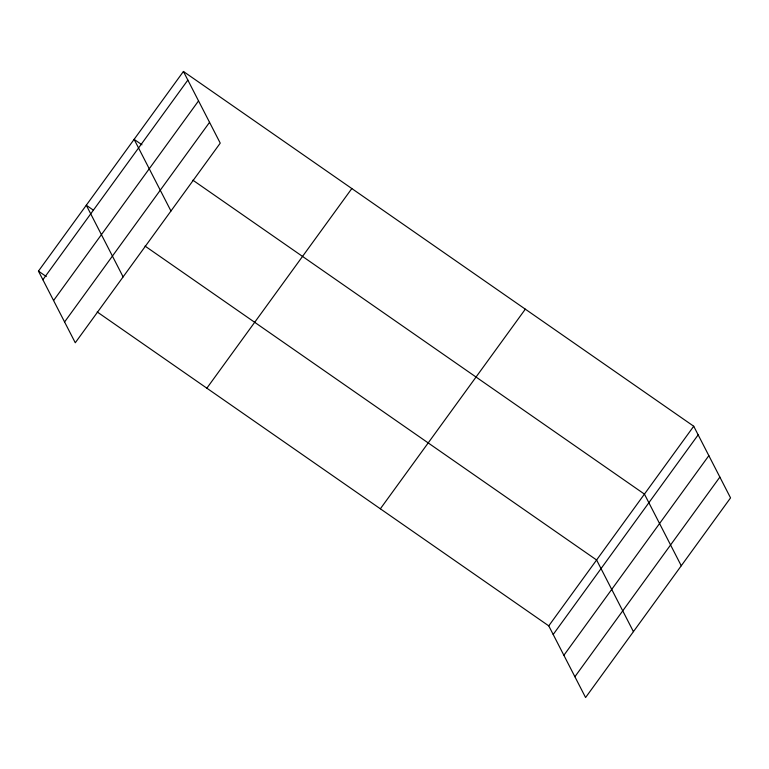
<?xml version="1.0" encoding="UTF-8"?>
<svg xmlns="http://www.w3.org/2000/svg" width="769" height="769" viewBox="0 0 769 769"><rect width="100%" height="100%" fill="white"/><g stroke="black" fill="none" stroke-linecap="round" stroke-linejoin="round"><path stroke-width="1.15" d="M183.416 71.469L220.242 143.13L75.275 342.763L38.45 271.111L183.416 71.469L693.725 426.237L730.55 497.889L585.584 697.531L548.758 625.87L97.192 311.945M42.881 279.733L187.847 80.091M53.57 300.535L198.537 100.893M64.586 321.961L209.553 122.329M206.851 388.182L351.817 188.549M380.357 508.799L525.323 309.167M548.758 625.87L693.725 426.237M553.19 634.492L698.156 434.86M563.879 655.294L708.845 455.661M574.895 676.73L719.861 477.088M141.957 144.793L134.123 139.352L170.949 211.004M192.875 180.186L644.441 494.111L681.267 565.773M93.145 209.995L86.291 205.227L123.117 276.888M145.033 246.07L596.6 559.995L633.425 631.647M38.45 271.111L46.284 276.552"/></g></svg>
